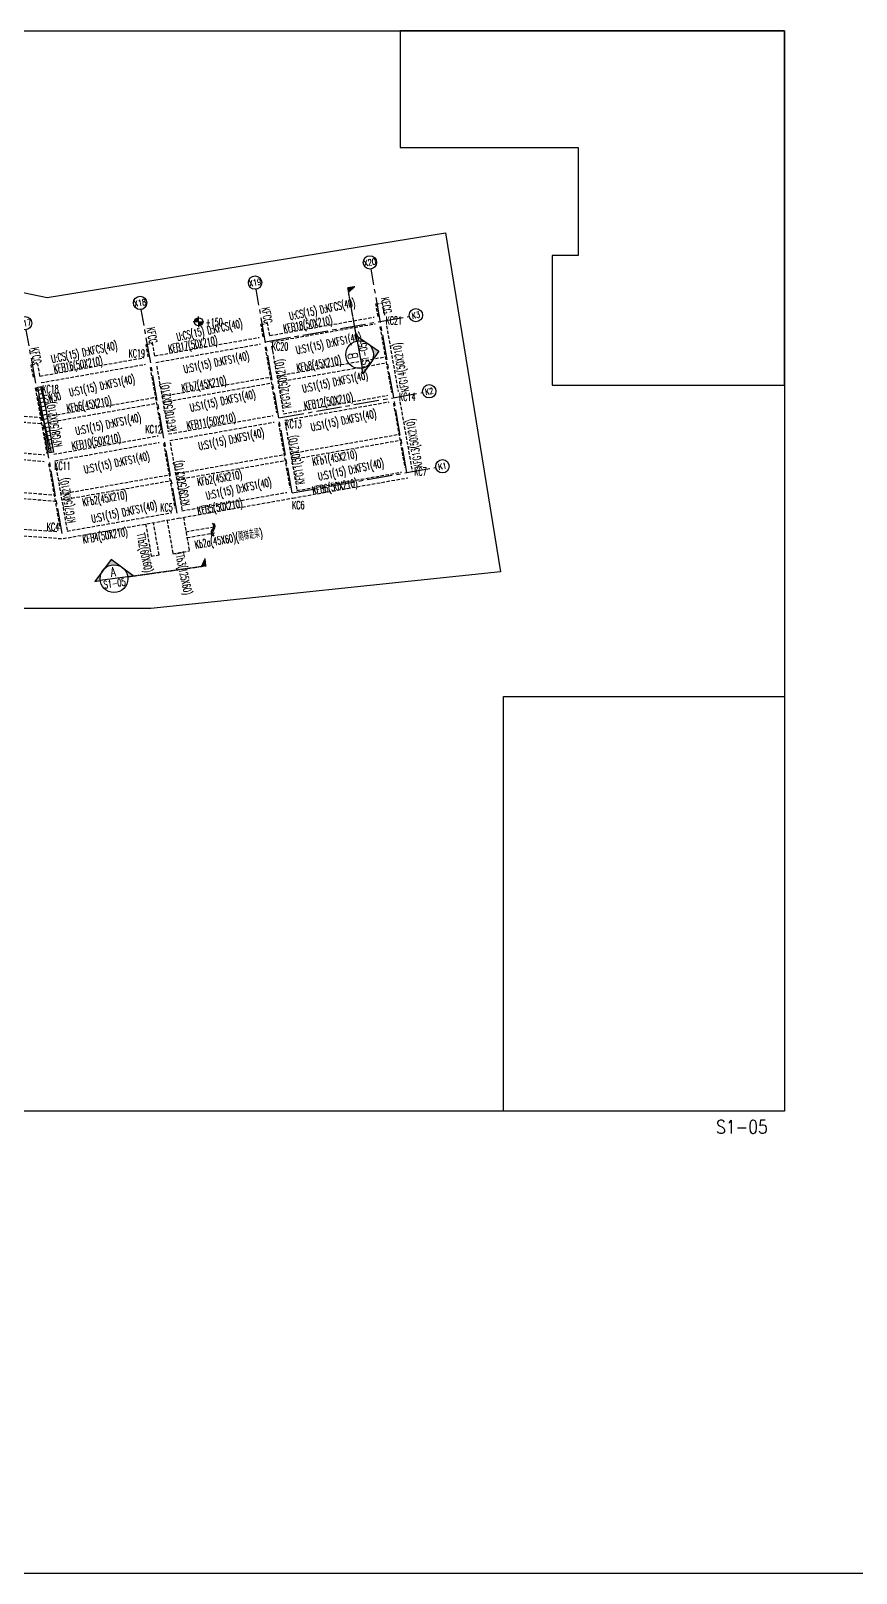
# Model space of a CAD drawing. Header units: centimetres. Extents: x -47768 to 194820, y -149527 to 141949.
# Drawn here: x 70848 to 77036, y -8329 to 3234 of the extents above; entities that cross this region are included whole.
import ezdxf
from ezdxf.enums import TextEntityAlignment as Align

# ---------------------------------------------------------------- set-up
doc = ezdxf.new("R2010")
doc.units = ezdxf.units.CM
for name, pattern in [('CENTER', [2, 1.25, -0.25, 0.25, -0.25]), ('CENTER2', [28.575, 19.05, -3.175, 3.175, -3.175]), ('HIDDEN', [0.375, 0.25, -0.125])]:
    doc.linetypes.add(name, pattern=pattern)
doc.layers.get('0').update_dxf_attribs({"color": 8})
for name, color, linetype in [('0S-B', 6, 'HIDDEN'), ('0S-GRID', 8, 'Continuous'), ('0S-J', 3, 'HIDDEN'), ('0S-Shear wall', 7, 'Continuous'), ('1S-BN', 7, 'Continuous'), ('1S-CN', 2, 'Continuous'), ('1S-JN', 3, 'Continuous'), ('1S-SN', 4, 'Continuous'), ('1S-SWN', 7, 'Continuous'), ('C3', 3, 'Continuous'), ('detail', 1, 'Continuous'), ('FL高程', 7, 'Continuous')]:
    doc.layers.add(name, color=color, linetype=linetype)
for name, color, linetype, plot in [('0S-分圖線', 8, 'Continuous', False), ('0S-繪圖區', 171, 'Continuous', False), ('1S-TEXT2', 2, 'Continuous', False)]:
    doc.layers.add(name, color=color, linetype=linetype, plot=plot)
doc.styles.add('ae', font='romans.shx', dxfattribs={"bigfont": 'chineset.shx'})
doc.styles.add('CHINA', font='romans.shx', dxfattribs={"width": 0.85, "bigfont": 'chineset.shx'})
doc.styles.add('ROMAND', font='romand')
doc.styles.add('txt', font='romans.shx', dxfattribs={"height": 0.2, "bigfont": 'chineset.shx'})

# ---------------------------------------------------------------- blocks, each defined once
blk = doc.blocks.new('ELE')
at = {"ltscale": 100}
h = blk.add_hatch(color=0, dxfattribs=at)
h.dxf.hatch_style = 1
edge = h.paths.add_edge_path()
edge.add_arc((55199, -2026.6), 20.7, 90, 180)
edge.add_line((55178.3, -2026.6), (55199, -2026.6))
edge.add_line((55199, -2026.6), (55199, -2005.9))
h = blk.add_hatch(color=0, dxfattribs=at)
h.dxf.hatch_style = 1
edge = h.paths.add_edge_path()
edge.add_line((55199, -2047.4), (55199, -2026.6))
edge.add_line((55199, -2026.6), (55219.7, -2026.6))
edge.add_arc((55199, -2026.6), 20.7, 270, 360, ccw=False)
at = {"color": 0, "ltscale": 100}
for q in [(55199, -2000), (55172.4, -2026.6), (55225.6, -2026.6), (55199, -2053.2)]:
    blk.add_line((55199, -2026.6), q, dxfattribs=at)
blk.add_circle((55199, -2026.6), 20.7, dxfattribs=at)
blk = doc.blocks.new('0S-ELE')
at = {"layer": 'FL高程', "ltscale": 100, "xscale": 1.5, "yscale": 1.5, "zscale": 1.5}
blk.add_blockref('ELE', (-26765, -530), dxfattribs=at)
at = {"layer": 'FL高程', "ltscale": 100, "style": 'CHINA', "width": 0.5}
blk.add_attdef('+150', text='', height=60, dxfattribs=at).set_placement((56150, -3573), align=Align.MIDDLE)
blk = doc.blocks.new('*U146')
at = {"color": 0, "ltscale": 100}
for points in [[(-36.3, 27), (36.3, 27), (36.3, -27), (-36.3, -27)], [(22.253, -6.279), (36.3, -6.279), (36.3, -27), (22.253, -27)]]:
    blk.add_lwpolyline(points, close=True, dxfattribs=at)
blk.add_lwpolyline([(36.3, 27), (17.074, 27), (17.074, 21.168), (25.98, 21.168), (25.98, 15.768), (24.673, 15.768), (24.673, 9.288), (36.3, 9.288), (36.3, 27)], dxfattribs=at)
blk = doc.blocks.new('XLINE')
blk.add_circle((0, 0), 50)
at = {"style": 'ROMAND', "width": 0.74997, "flags": 8}
blk.add_attdef('X-LINE', text='', height=50, dxfattribs=at).set_placement((0, 0), align=Align.MIDDLE)
blk = doc.blocks.new('柱位編號')
at = {"color": 0, "linetype": 'CENTER2', "ltscale": 10}
for p, q in [((129524, 36833), (130129, 38259)), ((130686, 37588), (129605, 38047)), ((129892, 36676), (130497, 38103)), ((130697, 36334), (131303, 37761)), ((130460, 37054), (129378, 37514)), ((131503, 35992), (132108, 37419)), ((138657, 35947), (138218, 37383)), ((139025, 35849), (139426, 37346)), ((144376, 35771), (144107, 37298)), ((137821, 35691), (137382, 37127)), ((139870, 35622), (140271, 37119)), ((143515, 35619), (143245, 37146)), ((132308, 35651), (132914, 37077)), ((130237, 36530), (129155, 36989)), ((139177, 36998), (140167, 36733)), ((140715, 35396), (141116, 36893)), ((142653, 35467), (142384, 36994)), ((143315, 36752), (144393, 36942)), ((136984, 35435), (136545, 36871)), ((141791, 35315), (141522, 36842)), ((133114, 35309), (133719, 36735)), ((136147, 35179), (135708, 36615)), ((139027, 36438), (140017, 36173)), ((133563, 34129), (134525, 36393)), ((135220, 34896), (134781, 36332)), ((135310, 34924), (134871, 36360)), ((143416, 36181), (144494, 36371)), ((134721, 35946), (135811, 36279)), ((138880, 35887), (139870, 35622)), ((134887, 35401), (135978, 35734)), ((143515, 35619), (144593, 35809)), ((135057, 34846), (136147, 35179)), ((134203, 33858), (134559, 34695)), ((133462, 34172), (133620, 34544)), ((134307, 33814), (134465, 34186))]:
    blk.add_line(p, q, dxfattribs=at)
at = {"color": 0}
ref = blk.add_blockref('XLINE', (130149, 38305), dxfattribs=dict(at, rotation=337))
ref.add_attrib('X-LINE', 'X1', dxfattribs={"height": 50, "rotation": 337, "style": 'ROMAND', "width": 0.74997}).set_placement((130149, 38305), align=Align.MIDDLE)
ref = blk.add_blockref('XLINE', (130517, 38149), dxfattribs=dict(at, rotation=337))
ref.add_attrib('X-LINE', 'X2', dxfattribs={"height": 50, "rotation": 337, "style": 'ROMAND', "width": 0.74997}).set_placement((130517, 38149), align=Align.MIDDLE)
ref = blk.add_blockref('XLINE', (129559, 38067), dxfattribs=dict(at, rotation=337))
ref.add_attrib('X-LINE', 'I3', dxfattribs={"height": 50, "rotation": 337, "style": 'ROMAND', "width": 0.74997}).set_placement((129559, 38067), align=Align.MIDDLE)
ref = blk.add_blockref('XLINE', (131322, 37807), dxfattribs=dict(at, rotation=337))
ref.add_attrib('X-LINE', 'X3', dxfattribs={"height": 50, "rotation": 337, "style": 'ROMAND', "width": 0.74997}).set_placement((131322, 37807), align=Align.MIDDLE)
ref = blk.add_blockref('XLINE', (129332, 37533), dxfattribs=dict(at, rotation=337))
ref.add_attrib('X-LINE', 'I2', dxfattribs={"height": 50, "rotation": 337, "style": 'ROMAND', "width": 0.74997}).set_placement((129332, 37533), align=Align.MIDDLE)
ref = blk.add_blockref('XLINE', (132128, 37465), dxfattribs=dict(at, rotation=337))
ref.add_attrib('X-LINE', 'X4', dxfattribs={"height": 50, "rotation": 337, "style": 'ROMAND', "width": 0.74997}).set_placement((132128, 37465), align=Align.MIDDLE)
ref = blk.add_blockref('XLINE', (138204, 37431), dxfattribs=dict(at, rotation=16.99999999999998))
ref.add_attrib('X-LINE', 'X13', dxfattribs={"height": 45, "rotation": 17, "style": 'ROMAND', "width": 0.74997}).set_placement((138204, 37431), align=Align.MIDDLE)
ref = blk.add_blockref('XLINE', (139439, 37394), dxfattribs=dict(at, rotation=344.9999999999999))
ref.add_attrib('X-LINE', 'X14', dxfattribs={"height": 45, "rotation": 345, "style": 'ROMAND', "width": 0.74997}).set_placement((139439, 37394), align=Align.MIDDLE)
ref = blk.add_blockref('XLINE', (144098, 37347), dxfattribs=dict(at, rotation=9.999999999999945))
ref.add_attrib('X-LINE', 'X20', dxfattribs={"height": 45, "rotation": 10, "style": 'ROMAND', "width": 0.74997}).set_placement((144098, 37347), align=Align.MIDDLE)
ref = blk.add_blockref('XLINE', (137367, 37175), dxfattribs=dict(at, rotation=16.99999999999998))
ref.add_attrib('X-LINE', 'X12', dxfattribs={"height": 45, "rotation": 17, "style": 'ROMAND', "width": 0.74997}).set_placement((137367, 37175), align=Align.MIDDLE)
ref = blk.add_blockref('XLINE', (143237, 37195), dxfattribs=dict(at, rotation=9.999999999999945))
ref.add_attrib('X-LINE', 'X19', dxfattribs={"height": 45, "rotation": 10, "style": 'ROMAND', "width": 0.74997}).set_placement((143237, 37195), align=Align.MIDDLE)
ref = blk.add_blockref('XLINE', (132933, 37123), dxfattribs=dict(at, rotation=337))
ref.add_attrib('X-LINE', 'X5', dxfattribs={"height": 50, "rotation": 337, "style": 'ROMAND', "width": 0.74997}).set_placement((132933, 37123), align=Align.MIDDLE)
ref = blk.add_blockref('XLINE', (140284, 37168), dxfattribs=dict(at, rotation=344.9999999999999))
ref.add_attrib('X-LINE', 'X15', dxfattribs={"height": 45, "rotation": 345, "style": 'ROMAND', "width": 0.74997}).set_placement((140284, 37168), align=Align.MIDDLE)
ref = blk.add_blockref('XLINE', (129109, 37008), dxfattribs=dict(at, rotation=337))
ref.add_attrib('X-LINE', 'I1', dxfattribs={"height": 50, "rotation": 337, "style": 'ROMAND', "width": 0.74997}).set_placement((129109, 37008), align=Align.MIDDLE)
ref = blk.add_blockref('XLINE', (139129, 37011), dxfattribs=dict(at, rotation=344.9999999999999))
ref.add_attrib('X-LINE', 'K3', dxfattribs={"height": 45, "rotation": 345, "style": 'ROMAND', "width": 0.74997}).set_placement((139129, 37011), align=Align.MIDDLE)
ref = blk.add_blockref('XLINE', (141129, 36941), dxfattribs=dict(at, rotation=344.9999999999999))
ref.add_attrib('X-LINE', 'X16', dxfattribs={"height": 45, "rotation": 345, "style": 'ROMAND', "width": 0.74997}).set_placement((141129, 36941), align=Align.MIDDLE)
ref = blk.add_blockref('XLINE', (142375, 37043), dxfattribs=dict(at, rotation=9.999999999999945))
ref.add_attrib('X-LINE', 'X18', dxfattribs={"height": 45, "rotation": 10, "style": 'ROMAND', "width": 0.74997}).set_placement((142375, 37043), align=Align.MIDDLE)
ref = blk.add_blockref('XLINE', (144443, 36951), dxfattribs=dict(at, rotation=9.999999999997593))
ref.add_attrib('X-LINE', 'K3', dxfattribs={"height": 45, "rotation": 10, "style": 'ROMAND', "width": 0.74997}).set_placement((144443, 36951), align=Align.MIDDLE)
ref = blk.add_blockref('XLINE', (136530, 36919), dxfattribs=dict(at, rotation=16.99999999999998))
ref.add_attrib('X-LINE', 'X11', dxfattribs={"height": 45, "rotation": 17, "style": 'ROMAND', "width": 0.74997}).set_placement((136530, 36919), align=Align.MIDDLE)
ref = blk.add_blockref('XLINE', (141513, 36891), dxfattribs=dict(at, rotation=9.999999999999945))
ref.add_attrib('X-LINE', 'X17', dxfattribs={"height": 45, "rotation": 10, "style": 'ROMAND', "width": 0.74997}).set_placement((141513, 36891), align=Align.MIDDLE)
ref = blk.add_blockref('XLINE', (133739, 36781), dxfattribs=dict(at, rotation=337))
ref.add_attrib('X-LINE', 'X6', dxfattribs={"height": 50, "rotation": 337, "style": 'ROMAND', "width": 0.74997}).set_placement((133739, 36781), align=Align.MIDDLE)
ref = blk.add_blockref('XLINE', (135694, 36663), dxfattribs=dict(at, rotation=16.99999999999998))
ref.add_attrib('X-LINE', 'X10', dxfattribs={"height": 45, "rotation": 17, "style": 'ROMAND', "width": 0.74997}).set_placement((135694, 36663), align=Align.MIDDLE)
ref = blk.add_blockref('XLINE', (134544, 36439), dxfattribs=dict(at, rotation=337))
ref.add_attrib('X-LINE', 'X7', dxfattribs={"height": 50, "rotation": 337, "style": 'ROMAND', "width": 0.74997}).set_placement((134544, 36439), align=Align.MIDDLE)
ref = blk.add_blockref('XLINE', (134766, 36380), dxfattribs=dict(at, rotation=16.99999999999998))
ref.add_attrib('X-LINE', 'X8', dxfattribs={"height": 50, "rotation": 17, "style": 'ROMAND', "width": 0.74997}).set_placement((134766, 36380), align=Align.MIDDLE)
ref = blk.add_blockref('XLINE', (134857, 36407), dxfattribs=dict(at, rotation=16.99999999999998))
ref.add_attrib('X-LINE', 'X9', dxfattribs={"height": 50, "rotation": 17, "style": 'ROMAND', "width": 0.74997}).set_placement((134857, 36407), align=Align.MIDDLE)
ref = blk.add_blockref('XLINE', (138979, 36451), dxfattribs=dict(at, rotation=344.9999999999999))
ref.add_attrib('X-LINE', 'K2', dxfattribs={"height": 45, "rotation": 345, "style": 'ROMAND', "width": 0.74997}).set_placement((138979, 36451), align=Align.MIDDLE)
ref = blk.add_blockref('XLINE', (144543, 36380), dxfattribs=dict(at, rotation=9.999999999997593))
ref.add_attrib('X-LINE', 'K2', dxfattribs={"height": 45, "rotation": 10, "style": 'ROMAND', "width": 0.74997}).set_placement((144543, 36380), align=Align.MIDDLE)
ref = blk.add_blockref('XLINE', (134673, 35931), dxfattribs=dict(at, rotation=17.00000000000323))
ref.add_attrib('X-LINE', 'J3', dxfattribs={"height": 50, "rotation": 17, "style": 'ROMAND', "width": 0.74997}).set_placement((134673, 35931), align=Align.MIDDLE)
ref = blk.add_blockref('XLINE', (138831, 35900), dxfattribs=dict(at, rotation=344.9999999999999))
ref.add_attrib('X-LINE', 'K1', dxfattribs={"height": 45, "rotation": 345, "style": 'ROMAND', "width": 0.74997}).set_placement((138831, 35900), align=Align.MIDDLE)
ref = blk.add_blockref('XLINE', (144642, 35818), dxfattribs=dict(at, rotation=9.999999999997593))
ref.add_attrib('X-LINE', 'K1', dxfattribs={"height": 45, "rotation": 10, "style": 'ROMAND', "width": 0.74997}).set_placement((144642, 35818), align=Align.MIDDLE)
ref = blk.add_blockref('XLINE', (134840, 35386), dxfattribs=dict(at, rotation=17.00000000000323))
ref.add_attrib('X-LINE', 'J2', dxfattribs={"height": 50, "rotation": 17, "style": 'ROMAND', "width": 0.74997}).set_placement((134840, 35386), align=Align.MIDDLE)
ref = blk.add_blockref('XLINE', (135009, 34832), dxfattribs=dict(at, rotation=17.00000000000323))
ref.add_attrib('X-LINE', 'J1', dxfattribs={"height": 50, "rotation": 17, "style": 'ROMAND', "width": 0.74997}).set_placement((135009, 34832), align=Align.MIDDLE)
ref = blk.add_blockref('XLINE', (133443, 34126), dxfattribs=dict(at, rotation=337))
ref.add_attrib('X-LINE', 'a', dxfattribs={"height": 50, "rotation": 337, "style": 'ROMAND', "width": 0.74997}).set_placement((133443, 34126), align=Align.MIDDLE)
ref = blk.add_blockref('XLINE', (133544, 34083), dxfattribs=dict(at, rotation=337))
ref.add_attrib('X-LINE', 'X7', dxfattribs={"height": 50, "rotation": 337, "style": 'ROMAND', "width": 0.74997}).set_placement((133544, 34083), align=Align.MIDDLE)
ref = blk.add_blockref('XLINE', (134184, 33812), dxfattribs=dict(at, rotation=337))
ref.add_attrib('X-LINE', 'b', dxfattribs={"height": 50, "rotation": 337, "style": 'ROMAND', "width": 0.74997}).set_placement((134184, 33812), align=Align.MIDDLE)
ref = blk.add_blockref('XLINE', (134287, 33768), dxfattribs=dict(at, rotation=337))
ref.add_attrib('X-LINE', 'c', dxfattribs={"height": 50, "rotation": 337, "style": 'ROMAND', "width": 0.74997}).set_placement((134287, 33768), align=Align.MIDDLE)
blk = doc.blocks.new('*U142')
at = {"layer": 'detail', "linetype": 'Continuous'}
h = blk.add_hatch(color=256, dxfattribs=at)
h.paths.add_polyline_path([(3699.5, 3449.3), (3655.4, 3493.4), (3611.3, 3449.3, -0.394082)])
h.paths.add_polyline_path([(3564, 3402), (3590.7, 3402, -0.189933), (3608.1, 3446.2)])
h.paths.add_polyline_path([(3746.8, 3402), (3702.7, 3446.2, -0.189933), (3720, 3402)])
blk.add_hatch(color=256, dxfattribs=at).paths.add_polyline_path([(4090.9, 3435.7), (4069.4, 3402), (4090.9, 3402)])
blk.add_line((3720, 3402.2), (3590.7, 3401.9), dxfattribs=at)
at = {"layer": 'detail', "linetype": 'CENTER'}
for p, q in [((3720, 3402), (4090.9, 3402)), ((4090.9, 3435.7), (4069.2, 3402.2)), ((4090.9, 3402), (4090.9, 3435.7))]:
    blk.add_line(p, q, dxfattribs=at)
at = {"layer": 'detail', "linetype": 'Continuous'}
blk.add_lwpolyline([(3720, 3402), (3746.8, 3402), (3655.4, 3493.4), (3564, 3402), (3590.7, 3402)], dxfattribs=at)
blk.add_circle((3655.4, 3402), 64.7, dxfattribs=at)
at = {"layer": 'detail', "linetype": 'Continuous', "style": 'CHINA', "flags": 8}
for tag, height, width, p in [('A', 45, 0.9, (3655.4, 3434.4)), ('S1-1', 35, 0.7, (3655.4, 3375.7))]:
    blk.add_attdef(tag, text='', height=height, dxfattribs=dict(at, width=width)).set_placement(p, align=Align.MIDDLE)
blk = doc.blocks.new('*U161')
at = {"layer": 'detail', "linetype": 'Continuous'}
h = blk.add_hatch(color=256, dxfattribs=at)
h.paths.add_polyline_path([(3699.5, 3354.8), (3655.4, 3310.7), (3611.3, 3354.8, 0.394082)])
h.paths.add_polyline_path([(3564, 3402.1), (3590.7, 3402.1, 0.189933), (3608.1, 3357.9)])
h.paths.add_polyline_path([(3746.8, 3402.1), (3702.7, 3357.9, 0.189933), (3720, 3402.1)])
blk.add_hatch(color=256, dxfattribs=at).paths.add_polyline_path([(3973.9, 3368.4), (3952.4, 3402.1), (3973.9, 3402.1)])
blk.add_line((3720, 3402.2), (3590.7, 3401.9), dxfattribs=at)
at = {"layer": 'detail', "linetype": 'CENTER'}
for p, q in [((3720, 3402.1), (3973.9, 3402.1)), ((3973.9, 3368.4), (3952.2, 3401.9)), ((3973.9, 3402.1), (3973.9, 3368.4))]:
    blk.add_line(p, q, dxfattribs=at)
at = {"layer": 'detail', "linetype": 'Continuous'}
blk.add_lwpolyline([(3720, 3402.1), (3746.8, 3402.1), (3655.4, 3310.7), (3564, 3402.1), (3590.7, 3402.1)], dxfattribs=at)
blk.add_circle((3655.4, 3402.1), 64.7, dxfattribs=at)
at = {"layer": 'detail', "linetype": 'Continuous', "style": 'CHINA', "flags": 8}
for tag, height, width, p in [('A', 45, 0.9, (3655.4, 3434.4)), ('S1-1', 35, 0.7, (3655.4, 3375.7))]:
    blk.add_attdef(tag, text='', height=height, dxfattribs=dict(at, width=width)).set_placement(p, align=Align.MIDDLE)

msp = doc.modelspace()

# ---------------------------------------------------------------- hatches: boundary and pattern name
at = {"layer": '0S-Shear wall', "ltscale": 100}
h = msp.add_hatch(dxfattribs=at)
h.set_pattern_fill('ANSI37', color=256, scale=10, angle=328)
h.set_pattern_definition([(13, (64583.853, -15874.47), (-7.142196, 30.93625), []), (103, (64583.853, -15874.47), (-30.93625, -7.142196), [])])
edge = h.paths.add_edge_path()
edge.add_line((70929.8223, 566.9018), (71016.6464, 74.498))
edge.add_line((71016.6464, 74.498), (70987.1019, 69.2885))
edge.add_line((70987.1019, 69.2885), (70900.2779, 561.6919))
edge.add_line((70900.2779, 561.6919), (70929.822, 566.9018))

# ---------------------------------------------------------------- linework, layer by layer
at = {"layer": '0S-B', "ltscale": 100}
for p, q in [((73435.3442, 1186.285), (73484.5846, 1194.9674)), ((73451.8106, 1092.8993), (73435.3442, 1186.285)), ((73501.051, 1101.5817), (73484.5846, 1194.9674)), ((72573.6374, 1034.3428), (72622.8778, 1043.0253)), ((72639.3442, 949.6396), (72622.8778, 1043.0253)), ((72639.3442, 949.6396), (73422.2664, 1087.6899)), ((71777.6375, 797.6974), (72560.5596, 935.7477)), ((72590.1039, 940.9572), (72573.6374, 1034.3428)), ((72648.0267, 900.3992), (73430.9488, 1038.4495)), ((73465.7023, 1014.1142), (73552.5264, 521.7104)), ((73514.9427, 1022.7966), (73601.7668, 530.3928)), ((71728.3971, 789.015), (71711.9307, 882.4007)), ((71712.3701, 882.4782), (71761.6105, 891.1606)), ((71777.6375, 797.6974), (71761.171, 891.0831)), ((71786.3199, 748.457), (72569.242, 886.5073)), ((72603.9957, 862.1726), (72690.8198, 369.7687)), ((72653.2361, 870.855), (72740.0602, 378.4511)), ((70850.2239, 730.4585), (70899.4643, 739.1409)), ((70866.6903, 637.0729), (70850.2239, 730.4585)), ((70915.9307, 645.7553), (70899.4643, 739.1409)), ((70915.9307, 645.7553), (71698.8528, 783.8056)), ((70924.6131, 596.5149), (71707.5352, 734.5652)), ((71742.2889, 710.2304), (71829.113, 217.8265)), ((71791.5293, 718.9128), (71878.3534, 226.5089)), ((70880.5821, 558.2882), (70967.4062, 65.8844)), ((70929.8225, 566.9707), (71016.6466, 74.5668)), ((72742.6649, 363.679), (73525.5871, 501.7293)), ((71880.9581, 211.7368), (72663.8803, 349.7871)), ((72751.3473, 314.4386), (73534.2695, 452.4889)), ((73566.4184, 442.9262), (73651.7266, -40.8805)), ((73615.6588, 451.6086), (73707.6924, -70.3395)), ((71889.6405, 162.4964), (72672.5627, 300.5467)), ((72704.7117, 290.9841), (72790.0198, -192.8226)), ((72753.952, 299.6665), (72844.2491, -212.4336)), ((70192.5166, 119.5452), (70951.6331, 56.0403)), ((71019.2513, 59.7947), (71802.1735, 197.845)), ((71027.9338, 10.5543), (71810.8559, 148.6046)), ((71843.0049, 139.0419), (71928.313, -344.7648)), ((71892.2453, 147.7243), (71982.5423, -364.3757)), ((70188.3484, 69.7192), (70947.4649, 6.2144)), ((70981.2981, -12.9003), (71066.6063, -496.7069)), ((71030.5385, -4.2178), (71120.8355, -516.3179)), ((72842.9982, -212.6541), (73628.4221, -74.1627)), ((71981.2914, -364.5963), (72766.7153, -226.1049)), ((72813.5392, -268.6199), (73675.246, -116.6777)), ((71951.8324, -420.562), (72813.5392, -268.6199)), ((70046.2388, -445.7272), (71045.3195, -520.2044)), ((71090.1256, -572.5042), (71951.8324, -420.562)), ((71119.5847, -516.5384), (71905.0086, -378.047)), ((70006.8931, -492.9328), (71082.3447, -573.1032))]:
    msp.add_line(p, q, dxfattribs=at)
at = {"layer": '0S-J', "ltscale": 100}
for p, q in [((72692.7411, 646.8112), (73505.2075, 790.0709)), ((72700.5552, 602.4949), (73513.0216, 745.7546)), ((71831.0343, 494.869), (72643.5007, 638.1288)), ((71838.8484, 450.5527), (72651.3148, 593.8124)), ((70969.3275, 342.9269), (71781.7939, 486.1866)), ((70274.033, 389.4985), (70919.9526, 335.0072)), ((70977.1417, 298.6105), (71789.6081, 441.8703)), ((70262.1999, 345.3369), (70928.0358, 289.1654)), ((72795.1935, 65.7746), (73607.6599, 209.0344)), ((72803.0077, 21.4583), (73615.474, 164.718)), ((71933.4867, -86.1675), (72745.9531, 57.0922)), ((71941.3009, -130.4839), (72753.7673, 12.7759)), ((71071.7799, -238.1097), (71884.2463, -94.8499)), ((70116.2644, -214.6549), (71024.553, -291.3704)), ((70120.0517, -169.8146), (71028.3403, -246.5301)), ((71079.5941, -282.426), (71892.0605, -139.1663)), ((71869.1083, -435.1485), (71913.3886, -686.2749)), ((71992.2092, -413.4425), (72036.4896, -664.5689)), ((72011.2171, -521.2414), (72216.5233, -485.0434)), ((72019.0307, -565.5579), (72224.3369, -529.3598)), ((71913.3886, -686.2749), (72036.4896, -664.5689))]:
    msp.add_line(p, q, dxfattribs=at)
msp.add_lwpolyline([(71708.5846, -463.4532), (71751.1285, -704.7315), (71810.217, -694.3126), (71767.6731, -453.0343)], dxfattribs=at)
at = {"layer": '0S-Shear wall', "ltscale": 100}
msp.add_lwpolyline([(70929.8223, 566.9018), (71016.6464, 74.498), (70987.1019, 69.2885), (70900.2779, 561.6919), (70929.822, 566.9018)], dxfattribs=at)
at = {"layer": '0S-分圖線', "ltscale": 100}
msp.add_line((49457.2912, -8329.1198), (107942.178, -8329.1198), dxfattribs=at)
at = {"layer": '0S-繪圖區', "ltscale": 100}
msp.add_lwpolyline([(68757.8069, 3234.0552), (68757.8069, 1695.4437), (70971.0214, 1233.9402), (73956.1895, 1718.8109), (74368.9981, -822.6975), (71747.983, -1096.9445), (69808.5, -1096.9445), (69931.1781, -4865.9448)], dxfattribs=at)
at = {"layer": 'C3', "linetype": 'Continuous'}
for points in [[(72207.8879, -456.3624, -0.3639702343), (72207.8879, -505.1489, 0.3639702343), (72207.8879, -553.9354, 0.3639702343)], [(72219.5883, -456.3624, -0.3639702343), (72219.5883, -505.1489, 0.3639702343), (72219.5883, -553.9354, 0.3639702343)]]:
    msp.add_lwpolyline(points, format="xyb", dxfattribs=at)

# ---------------------------------------------------------------- block references
at = {"layer": '0S-GRID'}
msp.add_blockref('柱位編號', (-70708.0047, -35848.5686), dxfattribs=at)
at = {"layer": '0S-繪圖區', "ltscale": 100, "xscale": 150, "yscale": 150, "zscale": 150}
msp.add_blockref('*U146', (71055.2594, -815.9448), dxfattribs=at)
at = {"layer": 'detail', "linetype": 'Continuous'}
ref = msp.add_blockref('*U161', (79689.3154, -4008.2719), dxfattribs=dict(at, xscale=1.599999999999999, yscale=1.599999999999999, zscale=1.599999999999999, rotation=100.0000000000449))
ref.add_attrib('S1-1', 'S1-05', dxfattribs={"linetype": 'Continuous', "height": 56, "rotation": 1540, "style": 'CHINA', "width": 0.65, "flags": 8}).set_placement((73347.2011, 812.2595), align=Align.MIDDLE)
ref.add_attrib('A', 'B', dxfattribs={"linetype": 'Continuous', "height": 72, "rotation": 1540, "style": 'CHINA', "width": 0.7, "flags": 8}).set_placement((73262.1877, 797.2693), align=Align.MIDDLE)
ref = msp.add_blockref('*U142', (66438.7271, -7078.8662), dxfattribs=dict(at, xscale=1.599999999999999, yscale=1.599999999999999, zscale=1.599999999999999, rotation=8.014778030481857))
ref.add_attrib('S1-1', 'S1-05', dxfattribs={"linetype": 'Continuous', "height": 56, "rotation": 1088.01477803, "style": 'CHINA', "width": 0.65, "flags": 8}).set_placement((71476.067, -907.5501), align=Align.MIDDLE)
ref.add_attrib('A', 'A', dxfattribs={"linetype": 'Continuous', "height": 72, "rotation": 1088.01477803, "style": 'CHINA', "width": 0.7, "flags": 8}).set_placement((71464.0308, -822.0684), align=Align.MIDDLE)
at = {"layer": 'FL高程', "color": 0, "ltscale": 100}
msp.add_blockref('0S-ELE', (16072.4802, 4622.2409), dxfattribs=at).add_auto_attribs({'+150': '+150'})

# ---------------------------------------------------------------- texts
at = {"layer": '1S-BN', "style": 'txt', "width": 0.5}
for s, rotation, p in [('KFCG', 279.99998736, (73513.2377, 1176.4356)), ('KFCG', 279.99998736, (72618.2853, 1101.8743)), ('KFB18(50X210)', 10.00000004, (72925.6927, 1030.5936)), ('KFCG', 279.99998736, (71756.3498, 951.5216)), ('KFB17(50X210)', 9.9999961, (72063.9857, 878.6514)), ('KFCG', 279.99998736, (70887.2854, 800.5209)), ('KFG14(50X210)', 100, (73626.1389, 711.9301)), ('KFB16(50X210)', 10.00003082, (71202.2791, 726.7091)), ('KFG12(50X210)', 100, (72744.4901, 588.1376)), ('KFG10(50X210)', 100, (71884.7765, 414.8057)), ('KFB12(50X210)', 9.99999807, (73080.4936, 452.7097)), ('KFG8(50X210)', 100, (71028.5309, 283.5839)), ('KFB11(50X210)', 9.99999986, (72200.7607, 301.9757)), ('KFG13(50X210)', 100, (73726.7482, 141.3447)), ('KFB10(50X210)', 9.99999721, (71339.0538, 150.0336)), ('KFG11(50X210)', 100, (72845.0994, 17.5522)), ('KFG9(50X210)', 100, (71985.3864, -155.7796)), ('KFG7(50X210)', 100, (71129.06, -286.5462)), ('KFB6(50X210)', 9.99999758, (73127.7587, -187.0164)), ('KFB5(50X210)', 10.00000998, (72266.0523, -338.9586)), ('KFB4(50X210)', 9.9999961, (71405.0813, -554.6598))]:
    msp.add_text(s, height=60, rotation=rotation, dxfattribs=at).set_placement(p, align=Align.MIDDLE)
at = {"layer": '1S-CN', "style": 'txt', "width": 0.5}
for s, p in [('KC21', (73569.3591, 1061.9014)), ('KC19', (71642.4443, 815.9503)), ('KC20', (72716.4656, 868.5705)), ('KC18', (70994.6253, 548.3009)), ('KC14', (73670.0749, 490.7128)), ('KC12', (71768.5528, 247.2799)), ('KC13', (72817.803, 285.3462)), ('KC11', (71084.9541, -27.6181)), ('KC7', (73769.0539, -70.6276)), ('KC5', (71865.5415, -338.4451)), ('KC6', (72853.1626, -321.3435)), ('KC4', (71013.8298, -484.8751))]:
    msp.add_text(s, height=60, dxfattribs=at).set_placement(p, align=Align.MIDDLE)
at = {"layer": '1S-JN', "style": 'txt', "width": 0.5}
for s, rotation, p in [('KFb8(45X210)', 10.00000721, (73008.1927, 732.8967)), ('KFb7(45X210)', 9.99999807, (72146.4857, 580.9544)), ('KFb6(45X210)', 10.00000085, (71284.779, 429.0123)), ('KFb1(45X210)', 10.00000844, (73126.7003, 27.6189)), ('KFb2(45X210)', 9.99999733, (72264.9936, -124.3233)), ('KFb2(45X210)', 9.9999966, (71403.287, -276.2653)), ('Kb2a(45X60)(隨梯走梁)', 9.9999953, (72331.3287, -576.2286))]:
    msp.add_text(s, height=60, rotation=rotation, dxfattribs=at).set_placement(p, align=Align.MIDDLE)
at = {"layer": '1S-JN', "linetype": 'Continuous', "style": 'CHINA', "width": 0.5}
for s, p in [('TTb2(60X60)', (71697.6126, -679.3948)), ('TTb3(125X60)', (71990.2252, -832.9125))]:
    msp.add_text(s, height=60, rotation=282, dxfattribs=at).set_placement(p, align=Align.MIDDLE)
at = {"layer": '1S-SN', "linetype": 'Continuous', "style": 'ae', "width": 0.5}
for s, p in [('U:CS(15) D:KFCS(40)', (72791.8276, 1063.8528)), ('U:CS(15) D:KFCS(40)', (71946.681, 908.5617)), ('U:S1(15) D:KFS1(40)', (72842.4195, 809.6657)), ('U:CS(15) D:KFCS(40)', (71008.1372, 743.2474)), ('U:S1(15) D:KFS1(40)', (72000.2404, 666.7689)), ('U:S1(15) D:KFS1(40)', (71141.9569, 492.3521)), ('U:S1(15) D:KFS1(40)', (72889.545, 520.8317)), ('U:S1(15) D:KFS1(40)', (72047.3659, 377.9349)), ('U:S1(15) D:KFS1(40)', (71189.0825, 203.5182)), ('U:S1(15) D:KFS1(40)', (72953.3925, 231.9978)), ('U:S1(15) D:KFS1(40)', (72111.2134, 89.101)), ('U:S1(15) D:KFS1(40)', (71252.93, -85.3158)), ('U:S1(15) D:KFS1(40)', (73008.7365, -138.1187)), ('U:S1(15) D:KFS1(40)', (72166.5575, -281.0155)), ('U:S1(15) D:KFS1(40)', (71308.274, -455.4323))]:
    msp.add_text(s, height=60, rotation=12, dxfattribs=at).set_placement(p)
at = {"layer": '1S-SWN', "linetype": 'Continuous', "style": 'CHINA', "width": 0.5}
msp.add_text('SW30', height=60, rotation=373.61863663, dxfattribs=at).set_placement((71010.3979, 484.6958), align=Align.MIDDLE)
at = {"layer": '1S-TEXT2', "color": 171, "style": 'CHINA', "width": 0.85}
msp.add_text('S1-05', height=100, dxfattribs=at).set_placement((75986.8938, -5033.3442))

doc.saveas('drawing.dxf')
